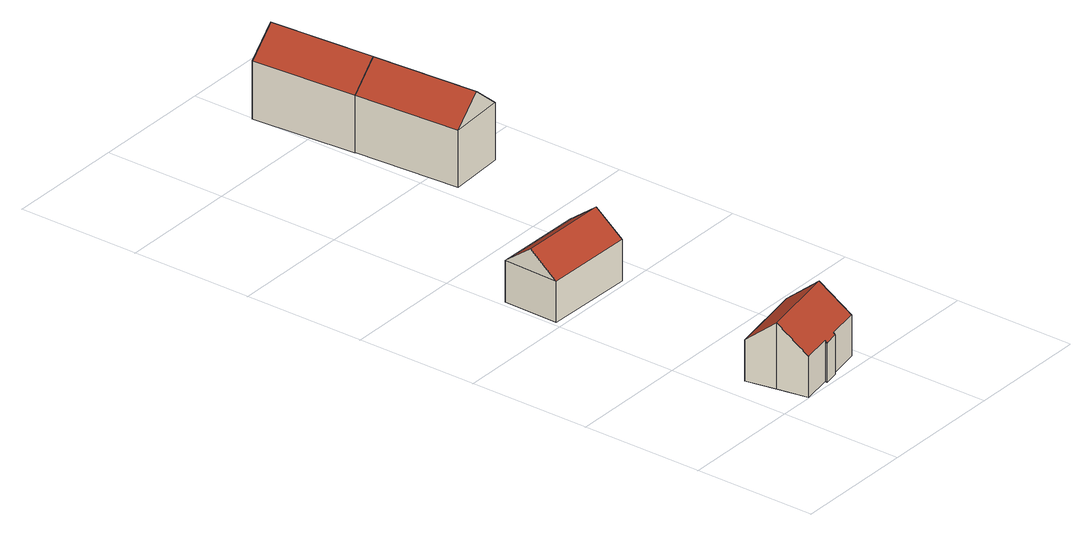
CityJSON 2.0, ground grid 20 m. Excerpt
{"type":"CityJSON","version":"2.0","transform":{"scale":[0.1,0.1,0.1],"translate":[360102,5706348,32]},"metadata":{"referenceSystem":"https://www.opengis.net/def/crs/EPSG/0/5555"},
"CityObjects":{
"building1":{"type":"Building","attributes":{"function":"31001_1010","yearOfConstruction":1958,"roofType":"3100","measuredHeight":10.74,"storeysAboveGround":2},"address":[{"countryName":"Germany","locality_type":"Town","localityName":"Essen","thoroughfare_type":"Street","thoroughfareNumber":"10","thoroughfareName":"Beckstr."}],"geometry":[{"type":"MultiSurface","lod":"2","boundaries":[[[0,1,2,3]],[[1,4,5,2]],[[4,6,7,5]],[[6,8,9,7]],[[8,10,11,9]],[[10,12,13,11]],[[12,14,15,13]],[[14,16,17,15]],[[16,18,19,17]],[[18,0,3,19]],[[14,12,10,8]],[[8,6,4,1,0,18,16,14]],[[3,2,5,7,11,13,17,19]]],"semantics":{"surfaces":[{"type":"WallSurface"},{"type":"RoofSurface"},{"type":"GroundSurface"}],"values":[0,0,0,0,0,0,0,0,0,0,1,1,2]}}]},
"building2":{"type":"Building","attributes":{"function":"31001_1010","yearOfConstruction":1957,"roofType":"3100","measuredHeight":10.28,"storeysAboveGround":2},"address":[{"countryName":"Germany","locality_type":"Town","localityName":"Essen","thoroughfare_type":"Street","thoroughfareNumber":"22","thoroughfareName":"Beckstr."}],"geometry":[{"type":"Solid","lod":"2","boundaries":[[[[20,21,22,23]],[[21,24,25,22]],[[24,26,27,25]],[[26,20,23,27]],[[24,21,28]],[[20,26,29]],[[21,20,29,28]],[[26,24,28,29]],[[23,22,25,27]]]],"semantics":{"surfaces":[{"type":"WallSurface"},{"type":"RoofSurface"},{"type":"GroundSurface"}],"values":[[0,0,0,0,0,0,1,1,2]]}}]},
"building3":{"type":"Building","attributes":{"function":"31001_1010","yearOfConstruction":1957,"roofType":"3100","measuredHeight":13.4,"storeysAboveGround":3},"address":[{"countryName":"Germany","locality_type":"Town","localityName":"Essen","thoroughfare_type":"Street","thoroughfareNumber":"24","thoroughfareName":"Beckstr."}],"geometry":[{"type":"Solid","lod":"2","boundaries":[[[[30,31,32,33]],[[31,34,35,32]],[[34,36,37,35]],[[36,30,33,37]],[[34,31,38]],[[30,36,39]],[[31,30,39,38]],[[36,34,38,39]],[[33,32,35,37]]]],"semantics":{"surfaces":[{"type":"WallSurface"},{"type":"RoofSurface"},{"type":"GroundSurface"}],"values":[[0,0,0,0,0,0,1,1,2]]}}]},
"building4":{"type":"Building","attributes":{"function":"31001_1010","yearOfConstruction":1957,"roofType":"3100","measuredHeight":13.49,"storeysAboveGround":3},"address":[{"countryName":"Germany","locality_type":"Town","localityName":"Essen","thoroughfare_type":"Street","thoroughfareNumber":"26","thoroughfareName":"Beckstr."}],"geometry":[{"type":"Solid","lod":"2","boundaries":[[[[40,30,41,42]],[[30,36,43,41]],[[36,44,45,43]],[[44,40,42,45]],[[36,30,39]],[[40,44,46]],[[30,40,46,39]],[[44,36,39,46]],[[42,41,43,45]]]],"semantics":{"surfaces":[{"type":"WallSurface"},{"type":"RoofSurface"},{"type":"GroundSurface"}],"values":[[0,0,0,0,0,0,1,1,2]]}}]}
},
"vertices":[
[132,11,67],[107,6,67],[107,6,3],[132,11,3],[107,10,70],[107,10,3],[58,1,70],[58,1,3],[49,51,111],[49,51,3],[40,101,70],[40,101,3],[168,125,70],[168,125,3],[178,75,111],[178,75,3],[187,24,70],[187,24,3],[132,14,70],[132,14,3],
[6,500,73],[154,498,73],[154,498,6],[6,500,6],[153,405,73],[153,405,6],[4,408,73],[4,408,6],[154,452,109],[5,454,109],
[292,921,106],[303,746,106],[303,746,13],[292,921,13],[210,740,106],[210,740,13],[199,915,106],[199,915,13],[256,743,147],[245,918,147],
[280,1094,106],[292,921,12],[280,1094,12],[199,915,12],[187,1088,106],[187,1088,12],[234,1091,147]
]}
